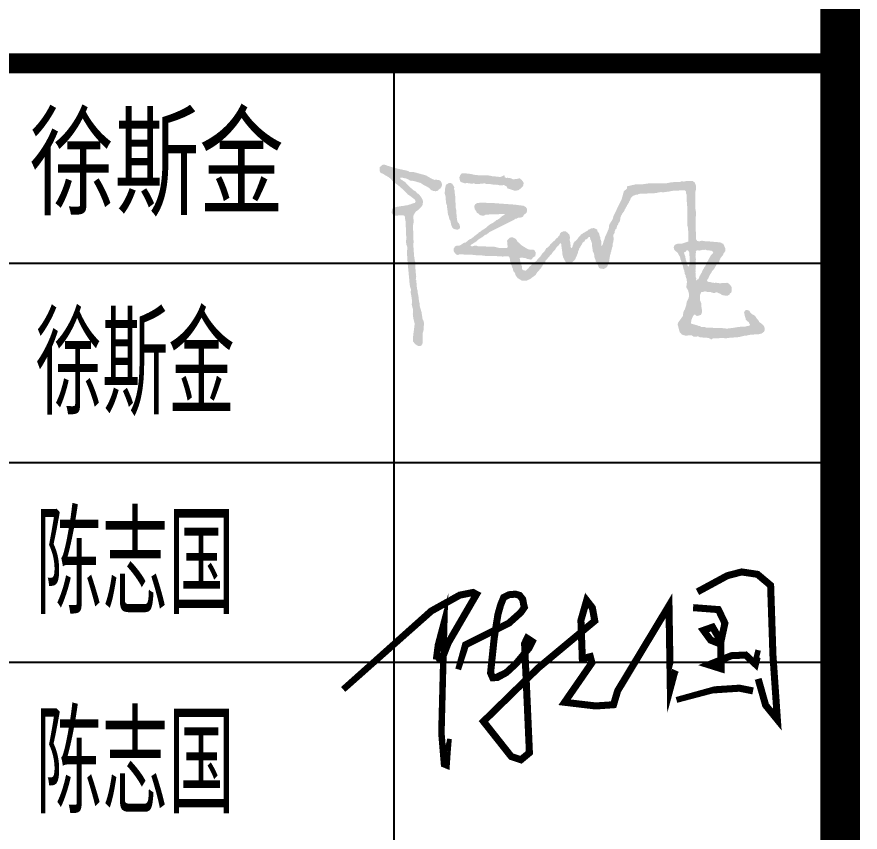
# Model space of a CAD drawing. Extents: x 39624947 to 39626627, y 3418539 to 3418836.
# Drawn here: x 39625761.23 to 39625782.36, y 3418621.47 to 3418641.9 of the extents above; entities that cross this region are included whole.
import ezdxf

# ---------------------------------------------------------------- set-up
doc = ezdxf.new("R2010")
doc.units = 0
doc.linetypes.add('CENTERX2', pattern=[4, 2.5, -0.5, 0.5, -0.5])
doc.layers.get('0').update_dxf_attribs({"linetype": 'CONTINUOUS'})
doc.layers.add('PUB_TITLE', color=4, linetype='CONTINUOUS')
doc.styles.add('_HZTXT', font='txt.shx', dxfattribs={"width": 0.8, "bigfont": 'HZTXT.shx'})
doc.styles.add('TSSD_REIN', font='pdatxt.shx', dxfattribs={"width": 0.7, "bigfont": 'tssdchn.shx'})

# ---------------------------------------------------------------- blocks, each defined once
blk = doc.blocks.new('A$C79942E48')
at = {"const_width": 25}
for points in [[(1265.8, 632.7), (1371.8, 690.1), (1422.7, 703.4), (1479.1, 695), (1525.7, 655.7), (1533.9, 408.7), (1549.7, 178.9), (1507.9, 230.3), (1481.5, 323.8)], [(1250.3, 576.7), (1340.2, 569.8), (1363.3, 521.4), (1347.2, 447.6), (1312.6, 461.4), (1287.2, 496), (1319.5, 507.5), (1349.2, 456.9), (1349.5, 360), (1305.7, 373.8), (1386.4, 406.1), (1437.1, 408.4), (1471.7, 376.1), (1480.9, 413), (1488.1, 411.2)]]:
    blk.add_lwpolyline(points, dxfattribs=at)
for points in [[(7.6, 286.3, 23, 25, 0), (320.4, 564.7, 25, 25, 0), (421.7, 621.1, 25, 25, 0), (468.7, 630.5, 25, 25, 0), (481, 624, 25, 25, 0), (381.2, 452.6, 25, 25, 0), (363.1, 407.1, 25, 25, 0), (336.3, 391.9, 25, 25, 0)], [(415.9, 357.5, 21, 25, 0), (442.1, 444.7, 25, 25, 0), (538, 492.6, 25, 25, 0), (596.2, 521.7, 25, 25, 0), (638.4, 559.5, 25, 25, 0), (648, 573.4, 25, 25, 0), (651.1, 577.8, 25, 25, 0), (649.1, 584.7, 25, 25, 0), (645.2, 606.2, 25, 25, 0), (633.9, 620.4, 25, 25, 0), (619, 624.6, 25, 25, 0), (596.3, 622.5, 25, 25, 0), (577.6, 613, 25, 25, 0), (566.6, 586.1, 25, 25, 0), (557.1, 552.1, 25, 25, 0), (549.6, 504.8, 25, 25, 0), (543.7, 466.9, 25, 25, 0), (535, 383.8, 25, 25, 0), (531, 345, 25, 25, 0), (538.6, 327.7, 25, 25, 0), (554.9, 328.6, 25, 25, 0), (586.6, 345.8, 25, 25, 0), (621.9, 378.3, 25, 25, 0), (667.2, 432.6, 25, 25, 0), (679, 456.1, 25, 25, 0), (660.9, 467.9, 25, 25, 0), (651.8, 448.9, 25, 25, 0), (665.1, 149.5, 25, 25, 0), (669, 61.5, 25, 25, 0), (639, 36.6, 25, 25, 0), (604.3, 48.2, 25, 25, 0), (505.8, 172.7, 25, 25, 0), (699.8, 362.2, 25, 25, 0), (873.6, 506.9, 25, 25, 0), (901.1, 529.8, 25, 25, 0), (892.5, 576.4, 25, 25, 0), (872.2, 602.4, 25, 25, 0), (851.9, 531.5, 25, 25, 0), (856.3, 412.9, 25, 25, 0), (856.9, 395.3, 25, 25, 0), (885.2, 402.7, 25, 25, 0), (891, 381, 25, 25, 0), (794, 240.7, 25, 25, 0), (854.8, 233.4, 25, 25, 0), (904.2, 227.6, 25, 25, 0), (967.8, 232, 25, 25, 0), (982.3, 281.2, 25, 25, 0), (1164.7, 583.6, 25, 25, 0), (1169.5, 291.3, 25, 25, 0), (1184.6, 347.6, 25, 25, 0), (1187.8, 354.1, 25, 25, 0)], [(336.3, 391.9, 21, 23, 0), (344.3, 444.7, 23, 23, 0), (366.7, 529.3, 23, 23, 0), (366.7, 529.3, 23, 23, 0), (356.4, 131.1, 23, 23, 0), (363.5, 47.2, 23, 23, 0), (365.8, 20.6, 23, 23, 0), (374.7, 16.9, 23, 23, 0), (378.2, 66.9, 23, 23, 0), (378.2, 66.9, 23, 23, 0)], [(1191.2, 249, 21, 23, 0), (1323.1, 284.7, 25, 25, 0), (1415.3, 290.7, 25, 25, 0), (1463.2, 281, 25, 25, 0)], [(378.2, 66.9, 23, 16, 0), (385.3, 110.9, 3.2, 3.2, 0)]]:
    blk.add_lwpolyline(points, format="xyseb")
blk = doc.blocks.new('WQEQWEDASDSA')
at = {"linetype": 'CENTERX2'}
h = blk.add_hatch(color=256, dxfattribs=at)
h.dxf.hatch_style = 1
h.paths.add_polyline_path([(3238.8, -19520.3), (3240.2, -19519), (3241.5, -19518.2), (3242.8, -19518), (3244.4, -19518.4), (3245.8, -19518.7), (3247.2, -19518.7), (3248.6, -19518.5), (3249.7, -19518.4), (3251.1, -19517.9), (3253.1, -19517.6), (3254.7, -19517.4), (3255.7, -19516.9), (3256.8, -19516.9), (3258.2, -19517.1), (3259.5, -19517.2), (3260.3, -19517.1), (3261.2, -19516.7), (3261.7, -19516.5), (3262.6, -19516.4), (3263.5, -19516.4), (3263.9, -19516.8), (3264.2, -19517), (3264.8, -19517.5), (3265.9, -19517.8), (3266.8, -19517.8), (3267.4, -19517.9), (3268.1, -19518.1), (3268.9, -19517.9), (3269.4, -19518), (3269.9, -19518.2), (3270.7, -19518.3), (3271.1, -19518.1), (3271.6, -19518.3), (3272.1, -19518.4), (3272.9, -19518.5), (3273.5, -19518.7), (3274.5, -19518.9), (3275.3, -19518.7), (3276, -19518.9), (3276.5, -19519), (3277.6, -19519.1), (3277.9, -19519.3), (3278.5, -19519.5), (3278.8, -19519.8), (3279.8, -19520.4), (3280.4, -19520.8), (3280.8, -19521.6), (3281.2, -19522.5), (3281.9, -19523.4), (3281.8, -19524.3), (3281.2, -19525.3), (3278.3, -19528.3), (3276.5, -19530), (3274.6, -19533.4), (3273.3, -19535.8), (3272, -19538), (3270.7, -19540.4), (3269.6, -19542.4), (3268.5, -19544.5), (3267, -19547.3), (3265.4, -19550), (3265.3, -19551.5), (3264.8, -19552.8), (3263.9, -19553.7), (3263.5, -19554.8), (3262.8, -19555.7), (3262.5, -19556.7), (3262.2, -19557.6), (3261.8, -19558.5), (3260.8, -19559.5), (3259.8, -19560.6), (3259.3, -19561.9), (3259.1, -19562.6), (3258.5, -19563.1), (3257.8, -19564.2), (3257.1, -19565.5), (3256.3, -19566.8), (3255.6, -19568.1), (3255, -19569.1), (3255, -19569.8), (3254.5, -19570.3), (3254.2, -19571.1), (3253.9, -19571.9), (3253.9, -19572.6), (3253.5, -19573.2), (3253.1, -19573.9), (3252.8, -19574.5), (3252.2, -19575.1), (3251.6, -19575.7), (3251.2, -19576.5), (3250.9, -19577.2), (3250.5, -19578.1), (3250.1, -19578.9), (3249.6, -19580.1), (3249.4, -19580.6), (3249.2, -19581), (3248.4, -19581.3), (3248.2, -19581.7), (3247.8, -19582.5), (3247.6, -19583.1), (3247.4, -19583.9), (3247.2, -19584.5), (3246.9, -19585), (3246.7, -19585.6), (3246.4, -19586.4), (3246.2, -19587.1), (3245.9, -19587.6), (3245.6, -19588.2), (3245.6, -19588.7), (3245.6, -19589.2), (3245.2, -19589.7), (3244.8, -19590.1), (3244.4, -19590.6), (3243.7, -19590.7), (3243, -19590.9), (3242.4, -19591.3), (3241.7, -19591.7), (3241.3, -19592.2), (3241, -19592.5), (3240.6, -19592.8), (3240.1, -19593.2), (3239.6, -19593.2), (3239.2, -19593.1), (3239.1, -19592.7), (3239.1, -19591.7), (3239.1, -19590.8), (3239.6, -19590), (3239.6, -19589), (3239.6, -19588), (3239, -19587), (3238.6, -19586.2), (3238.4, -19585.5), (3238.1, -19584.6), (3238.1, -19582.9), (3237.9, -19581.4), (3237.9, -19580.2), (3237.6, -19578.7), (3237.6, -19577.2), (3237.6, -19575.8), (3237.6, -19574.4), (3237.4, -19573.3), (3237.7, -19572.4), (3237.7, -19571.6), (3237.9, -19570.9), (3237.9, -19569.2), (3237.4, -19567.6), (3237.6, -19566.6), (3237.9, -19565.3), (3238.2, -19564.6), (3238, -19563.4), (3237.7, -19562.2), (3237.5, -19560.8), (3237.6, -19560), (3238.3, -19559.1), (3238.5, -19558.1), (3238.3, -19557.1), (3238.3, -19556.2), (3238.3, -19554.7), (3238.6, -19553.8), (3238.4, -19552.7), (3238.1, -19551.5), (3238.3, -19550.6), (3238.4, -19549.8), (3238.3, -19549.1), (3238.3, -19548.1), (3238.4, -19547.2), (3238.3, -19546.2), (3238.3, -19545), (3238.3, -19543.2), (3238.6, -19541.6), (3238.6, -19539.7), (3237.9, -19538.5), (3238.1, -19537.2), (3237.7, -19535.6), (3237.5, -19534.4), (3237.7, -19533.5), (3237.5, -19532.3), (3238.2, -19531), (3238, -19529.5), (3238, -19528.8), (3237.6, -19526.9), (3238.1, -19525.6), (3238.5, -19524.6), (3238.7, -19523.5), (3238.7, -19523), (3238.5, -19522.4), (3238.4, -19522), (3238.3, -19521.1), (3238.5, -19520.8)], flags=16)
h.paths.add_polyline_path([(3212.8, -19521.8), (3212.3, -19522.1), (3211.8, -19522.4), (3211.1, -19522.6), (3210.7, -19522.7), (3210.3, -19523.1), (3210, -19523.3), (3209.7, -19523.1), (3209.2, -19523.1), (3208.9, -19523.7), (3208.9, -19524.3), (3208.9, -19524.9), (3209.1, -19525.6), (3209.3, -19526.2), (3209.4, -19527), (3209.6, -19527.7), (3210, -19528.3), (3210.4, -19529.2), (3210.6, -19530.3), (3211, -19531.1), (3211.4, -19531.6), (3211.7, -19532.3), (3211.7, -19532.9), (3212, -19533.7), (3212.3, -19534.3), (3212.1, -19535.1), (3212.1, -19535.8), (3212.4, -19536.5), (3212.6, -19537.7), (3212.6, -19538.5), (3212.8, -19539.1), (3213, -19540.3), (3213.2, -19541), (3213.4, -19541.6), (3213.8, -19542.4), (3213.9, -19543.3), (3214.3, -19544.5), (3214.6, -19545.3), (3214.9, -19546), (3215.1, -19546.6), (3215.3, -19547.6), (3215.5, -19548.4), (3215.6, -19549.2), (3215.8, -19550.2), (3216.2, -19550.9), (3216.2, -19551.7), (3216.7, -19552.6), (3217, -19553.1), (3217.1, -19553.7), (3217.1, -19554.5), (3217.3, -19555.7), (3217.6, -19556.3), (3217.9, -19556.9), (3218.3, -19557.2), (3218.5, -19557.9), (3218.5, -19558.5), (3219.1, -19558.7), (3219.5, -19558.8), (3220, -19558.7), (3220.3, -19558.4), (3220.7, -19558), (3221.1, -19557.2), (3221.4, -19556), (3222, -19554.9), (3222.2, -19553.9), (3222.5, -19553.3), (3222.8, -19552.7), (3222.7, -19551.8), (3222.9, -19551.1), (3223, -19550.4), (3223, -19549.8), (3222.8, -19548.7), (3222.7, -19547.9), (3222.7, -19547.2), (3222.8, -19546.4), (3222.7, -19545.4), (3222.7, -19544.7), (3223.1, -19544), (3223.3, -19543.1), (3223.1, -19542.2), (3222.9, -19541.1), (3223.2, -19540.2), (3223.3, -19538.9), (3223.2, -19538.3), (3223.3, -19537.3), (3223.1, -19536.1), (3222.8, -19535.2), (3222.7, -19534), (3222.7, -19532.9), (3222.5, -19532), (3222.5, -19531.1), (3222.3, -19530.1), (3222.1, -19529), (3222.2, -19527.9), (3221.9, -19526.7), (3221.7, -19526.1), (3222, -19525.4), (3221.8, -19524.1), (3221.7, -19523.4), (3221, -19522.3), (3220.8, -19521.2), (3220.1, -19520.2), (3219.5, -19519.4), (3219.1, -19519), (3218.6, -19518.5), (3217.9, -19518.1), (3217, -19518), (3216.2, -19518.2), (3215.4, -19518.3), (3214.8, -19519), (3214.2, -19519.4), (3213.6, -19520), (3213.2, -19520.5), (3213, -19521.2)], flags=16)
h.paths.add_polyline_path([(2684.2, -19414.8), (2683, -19407.5), (2685.6, -19402.8), (2690.1, -19399.8), (2698.3, -19398.9), (2704.5, -19398.9), (2711.6, -19398.9), (2717.9, -19399.8), (2726.5, -19399.5), (2737.9, -19400.3), (2746.9, -19401), (2755.1, -19401.6), (2764.2, -19402.2), (2775, -19403), (2785.5, -19403.8), (2798, -19405.5), (2799, -19405.6), (2806.9, -19406.7), (2812.6, -19410.2), (2815.5, -19414.6), (2815.5, -19420.2), (2813.5, -19424.5), (2809.7, -19427.5), (2807.7, -19429.1), (2806.5, -19431.6), (2804.2, -19434.3), (2801.3, -19435.6), (2796.2, -19436.7), (2792.8, -19436.7), (2790.1, -19438.4), (2786.2, -19439.1), (2781.7, -19442.4), (2773.1, -19446.7), (2765.8, -19450.4), (2757.1, -19454.7), (2750.9, -19457.8), (2744.4, -19461.1), (2738.6, -19463.9), (2733.2, -19466.6), (2726.2, -19470.2), (2719.9, -19473.3), (2715.5, -19477.5), (2709, -19480.1), (2704.7, -19484.1), (2699, -19487.6), (2694.1, -19490.5), (2689.4, -19495.3), (2684.6, -19498.3), (2680.2, -19501), (2676.5, -19503.3), (2674, -19504.9), (2674, -19506.9), (2677.4, -19508.6), (2682.9, -19506.6), (2688.8, -19506.6), (2691.8, -19507.9), (2695.3, -19507.9), (2701.4, -19507.9), (2708.9, -19507.9), (2715.5, -19509.1), (2724.1, -19509.1), (2733, -19509.1), (2738.3, -19510.4), (2744.6, -19512), (2750.7, -19512), (2756.4, -19512), (2761.8, -19512), (2765.1, -19512), (2766.6, -19510.6), (2766.6, -19508.9), (2766.3, -19505.3), (2765.9, -19501), (2765.5, -19496.7), (2765.5, -19493.6), (2768.8, -19489.9), (2771.4, -19487), (2775.4, -19485.6), (2779.4, -19485.6), (2784, -19487.9), (2787.5, -19489.7), (2789.8, -19493.6), (2791.7, -19496.8), (2795.1, -19499.2), (2799.6, -19504.3), (2804.9, -19507.6), (2806.9, -19508.9), (2810.8, -19511.3), (2813.2, -19512.8), (2817.1, -19515.2), (2821.7, -19516.2), (2826.9, -19516.2), (2830.2, -19516.2), (2833.7, -19517.9), (2835.3, -19520.7), (2837.1, -19523.7), (2837.1, -19527.8), (2835.7, -19530), (2835.7, -19532.9), (2832.5, -19534.9), (2830.3, -19536.3), (2830, -19536.5), (2828.7, -19537.2), (2828.8, -19538.8), (2828.2, -19539.6), (2826.9, -19540.2), (2826, -19541.3), (2824.2, -19541.3), (2821.3, -19540.7), (2817.7, -19540), (2815.2, -19539.5), (2813.3, -19538.5), (2811.7, -19537.8), (2809.9, -19537.8), (2807.6, -19537.3), (2806.1, -19537), (2804.6, -19536.7), (2803.3, -19536.7), (2801.5, -19536.7), (2800, -19536.7), (2798.9, -19536.7), (2797.7, -19537.4), (2797.1, -19537.7), (2797.1, -19539.4), (2797.7, -19540.6), (2797.7, -19542.4), (2797.7, -19543.5), (2798.2, -19544.6), (2798.2, -19545.9), (2798.2, -19547.1), (2799.2, -19548.5), (2798.8, -19549.4), (2799.8, -19551.2), (2801.1, -19552.8), (2801.1, -19554.5), (2801.8, -19556.7), (2802.9, -19558.3), (2802.4, -19560), (2802.7, -19561.7), (2802.7, -19563.2), (2803, -19564.5), (2803.8, -19565.6), (2803.8, -19566.6), (2805, -19567.2), (2806.5, -19568), (2807.4, -19568.5), (2808.9, -19568.5), (2810.1, -19569.6), (2810.8, -19569.6), (2811.7, -19569), (2813.1, -19568.1), (2815.1, -19566.8), (2815.9, -19565.6), (2817.3, -19564.1), (2819.2, -19562.8), (2820.1, -19561.3), (2821, -19559.8), (2821.9, -19558.3), (2823.3, -19557.5), (2824.7, -19556.7), (2825.6, -19556.3), (2826.2, -19555.1), (2826.6, -19554.4), (2827.3, -19553.2), (2828.4, -19551.2), (2830.4, -19549.8), (2832, -19548.7), (2834.3, -19548), (2835.9, -19547.4), (2837.1, -19546.1), (2839, -19544.7), (2840.1, -19543), (2840.9, -19541.8), (2842, -19540.1), (2843.5, -19538.6), (2844.4, -19537.7), (2847.2, -19534.8), (2849, -19533.1), (2850.2, -19531.1), (2851.8, -19529.3), (2852.4, -19527.3), (2854.8, -19525), (2856.5, -19523.5), (2857.7, -19522.4), (2858.8, -19521.3), (2859.8, -19519.5), (2861.3, -19517), (2862.2, -19515.4), (2862.8, -19513.7), (2863.9, -19512.8), (2865.4, -19511.7), (2867.1, -19511.1), (2868.2, -19509.8), (2871.8, -19506.6), (2873.1, -19504.8), (2874, -19502.7), (2875.8, -19501.4), (2877.5, -19500.2), (2878.7, -19498.7), (2881.4, -19496.2), (2883.7, -19494.1), (2885.6, -19492.4), (2886.8, -19490.5), (2887.7, -19489.3), (2891.5, -19486.5), (2893.4, -19484.2), (2894.7, -19482.7), (2896.9, -19480), (2897.6, -19477.4), (2898, -19476.2), (2899.6, -19474.6), (2901.7, -19472.6), (2904, -19472.2), (2905.2, -19470.8), (2907.7, -19470.8), (2910.6, -19470.8), (2912.6, -19470.8), (2914, -19471.9), (2915.4, -19473), (2917.4, -19474.6), (2919.1, -19476.8), (2920.9, -19478.4), (2921.3, -19479.8), (2922, -19481.1), (2922.6, -19483.9), (2922.6, -19486.5), (2922.6, -19488.5), (2922, -19490.5), (2922, -19492.1), (2922.7, -19494.3), (2922.7, -19496.1), (2924, -19498.2), (2924, -19500), (2924, -19501.4), (2924, -19502.7), (2924.3, -19504.4), (2924.6, -19505.9), (2924.6, -19507.4), (2924.1, -19509.1), (2925, -19510.4), (2925.4, -19511.8), (2926.2, -19512.2), (2927.3, -19512.5), (2927.6, -19511.4), (2929.2, -19509.4), (2929.6, -19506.5), (2931.7, -19502.7), (2931.7, -19500.9), (2933.4, -19498.1), (2934.7, -19495.9), (2936.4, -19495), (2937.6, -19493.9), (2941, -19490.7), (2944.1, -19486.1), (2946.1, -19484), (2949.2, -19481), (2950.4, -19478.5), (2952.8, -19477.4), (2955.5, -19475.3), (2960.1, -19472.8), (2963, -19471.1), (2965.8, -19469.6), (2968.4, -19467.2), (2970, -19465.6), (2972.6, -19465.6), (2974, -19464.1), (2975.8, -19463.3), (2983, -19462.4), (2988.6, -19465.1), (2991.3, -19466.3), (2991.3, -19469.3), (2993, -19471.8), (2995.4, -19475.1), (2996.7, -19477), (2996.7, -19480.2), (2997.9, -19483.2), (2998.8, -19485.4), (2998.8, -19488.8), (2999.7, -19491.1), (3001.7, -19495.8), (3001.7, -19498.9), (3001.7, -19501), (3001.7, -19504.2), (3001.7, -19506.5), (3002.6, -19507.5), (3003.9, -19505.2), (3005.6, -19502.4), (3006.6, -19497.9), (3007.5, -19494.3), (3009.1, -19491.7), (3010.1, -19487.3), (3010.7, -19484.5), (3012.7, -19481), (3016.8, -19471.6), (3020, -19464.4), (3020.7, -19459.4), (3021.4, -19453.9), (3024, -19449.7), (3027.7, -19443.8), (3030.1, -19439.9), (3031.7, -19433.1), (3035.2, -19425.8), (3038.2, -19419.6), (3041.1, -19413.5), (3043.6, -19408.5), (3047.6, -19400.3), (3050.1, -19395.4), (3052.3, -19391), (3055.2, -19380.3), (3056.3, -19376.4), (3057.9, -19370.6), (3063.2, -19365.6), (3066.1, -19362.9), (3066.1, -19357.8), (3076.7, -19355.4), (3080.1, -19354.6), (3088.8, -19352.6), (3096, -19352.6), (3105.5, -19352.6), (3120, -19350.5), (3128.3, -19350.5), (3135.6, -19350.5), (3142.3, -19350.5), (3149.3, -19350.5), (3159.7, -19350.5), (3162.7, -19350.5), (3170, -19349.1), (3175.1, -19348.2), (3180.2, -19348.2), (3184.1, -19346.6), (3190.8, -19346.6), (3195.6, -19346.6), (3199.2, -19346.6), (3203.1, -19345.2), (3208.8, -19346), (3213.7, -19344.7), (3219, -19344.7), (3222.7, -19344.7), (3227.4, -19344.7), (3231.5, -19344.7), (3233, -19346.8), (3235.5, -19347.7), (3236.3, -19349.9), (3237.3, -19352.2), (3238.7, -19355.8), (3238.7, -19359.8), (3238.7, -19362), (3238.7, -19365.7), (3238, -19368.3), (3237.3, -19371), (3237.3, -19373.4), (3237.3, -19376.1), (3237.3, -19377.9), (3237.3, -19381.8), (3237.3, -19385.3), (3237.3, -19388), (3237.3, -19390.1), (3237.5, -19398), (3237.5, -19401.9), (3237.5, -19407.3), (3237.5, -19415), (3239, -19423.6), (3239, -19429.1), (3238.1, -19434.6), (3238.1, -19438.9), (3238.2, -19441.2), (3237.6, -19445.6), (3237.6, -19449.5), (3237.6, -19452.7), (3237.6, -19454.8), (3237.6, -19456.6), (3238.2, -19459.8), (3238.2, -19462.5), (3238.2, -19466.1), (3237.6, -19469.8), (3238.4, -19471.8), (3238.4, -19475.8), (3239.1, -19477.8), (3239.2, -19480.5), (3239.2, -19482.5), (3239.2, -19485), (3239.2, -19486.7), (3239.2, -19489.1), (3239.2, -19490.5), (3240.1, -19492), (3240.9, -19493.5), (3241.6, -19494.8), (3244.1, -19494.8), (3245.3, -19495.4), (3247.8, -19495.4), (3249.1, -19495.1), (3253.1, -19494.2), (3255.3, -19494.2), (3257, -19495.1), (3259.5, -19494.7), (3261.5, -19495.5), (3264.1, -19495.5), (3271, -19495.4), (3275.5, -19496.5), (3278.7, -19496.5), (3281.6, -19496.5), (3285.3, -19497.4), (3290, -19497.4), (3292.8, -19497.7), (3297.6, -19498.3), (3301.3, -19498.7), (3302.6, -19500.1), (3305.8, -19501.4), (3307.4, -19502), (3308.3, -19504.2), (3308.9, -19505.6), (3309.6, -19507.3), (3310.2, -19508.7), (3310.9, -19510.5), (3311.3, -19511.3), (3312.8, -19514.8), (3312, -19516.6), (3312, -19518.5), (3312, -19519.7), (3312, -19520.7), (3310.1, -19523.1), (3308.6, -19525), (3307.6, -19527.1), (3306.6, -19529.4), (3305.9, -19530.9), (3304.2, -19532.2), (3303.5, -19533.7), (3301.2, -19536.5), (3299.7, -19538.4), (3299.7, -19540.4), (3298.2, -19541.9), (3297.1, -19545.6), (3296.5, -19547.7), (3294.8, -19549.1), (3293, -19550.6), (3291, -19552.2), (3289.9, -19554.3), (3288.7, -19556.7), (3287.9, -19558.3), (3286.3, -19561.2), (3285.4, -19563.1), (3283.5, -19565.3), (3281.7, -19567.5), (3279, -19570.7), (3278.1, -19573), (3276, -19575.6), (3274.6, -19578.2), (3273.1, -19581), (3272.1, -19582.9), (3270.8, -19585.2), (3269.8, -19588.3), (3268.4, -19589.7), (3267.4, -19590.7), (3267.4, -19592.2), (3266.6, -19593.2), (3266.1, -19593.8), (3266.1, -19594.9), (3267.6, -19595.9), (3269.6, -19597.2), (3272.5, -19597.9), (3275.2, -19597.9), (3278.8, -19599.2), (3281.7, -19599.2), (3285.6, -19599.9), (3288.2, -19599.2), (3291.7, -19599.8), (3295.4, -19599.8), (3296.9, -19600.9), (3300.7, -19600.9), (3304.1, -19599.9), (3307.1, -19599.9), (3310.5, -19599.9), (3314, -19599.9), (3316.7, -19599.4), (3319.7, -19600.8), (3322.5, -19602.8), (3324.4, -19605.2), (3325.7, -19606.8), (3327.2, -19608.6), (3327.9, -19610.6), (3328.4, -19612.1), (3328.4, -19613.5), (3328.4, -19615.3), (3328.4, -19618.9), (3327.7, -19622), (3327.2, -19624), (3325.5, -19625.3), (3324.3, -19626.4), (3323.2, -19627.4), (3322.6, -19628.7), (3322.2, -19629.8), (3319.9, -19630.4), (3318, -19631.9), (3314.3, -19631.9), (3312.5, -19631.9), (3309.7, -19631.1), (3306.7, -19631.1), (3305.2, -19630.2), (3303.5, -19630.2), (3301.4, -19628), (3298.4, -19626.6), (3293.9, -19624.6), (3291.9, -19623.7), (3288.7, -19623.7), (3287.5, -19624.3), (3284, -19625.3), (3281.3, -19624.7), (3278.8, -19624.1), (3277.1, -19623.7), (3275.8, -19622.8), (3273.6, -19622.8), (3271.5, -19622.4), (3269.9, -19622.4), (3268.3, -19622.4), (3266.8, -19622.4), (3264, -19621.5), (3262.4, -19621.1), (3260.7, -19620.6), (3259.5, -19621.5), (3257.8, -19621.5), (3256.7, -19622.5), (3255.2, -19622.5), (3253.7, -19622.5), (3252.5, -19622.5), (3251.4, -19623.6), (3250.7, -19625.3), (3250.3, -19626.6), (3249.9, -19627.7), (3249, -19630.1), (3249, -19634), (3249, -19636.1), (3249, -19640.1), (3249, -19644.2), (3250.1, -19646.4), (3251.8, -19650.1), (3252, -19653.5), (3252.3, -19657.3), (3252.3, -19659.4), (3253, -19662.6), (3253, -19665.2), (3254, -19667.9), (3254, -19669.7), (3254, -19670.5), (3254, -19673.6), (3252.8, -19676.1), (3251.7, -19678.6), (3251.1, -19679.8), (3248.6, -19680.8), (3245.9, -19681.7), (3242.3, -19682.5), (3240.6, -19682.5), (3238.1, -19681.2), (3237.5, -19679.9), (3235.7, -19679.1), (3234.6, -19679.1), (3233.6, -19680), (3231.8, -19682.8), (3230.7, -19684.6), (3229.2, -19688.1), (3228.2, -19690.5), (3226.8, -19693.7), (3226.8, -19696.9), (3226, -19699.2), (3226.1, -19700), (3226.4, -19701.7), (3230.4, -19702.8), (3233, -19703.6), (3237.3, -19704.8), (3242.6, -19706.4), (3246.1, -19708), (3249, -19708), (3251.2, -19710.1), (3255.2, -19710.1), (3259.4, -19710), (3262.7, -19711.2), (3267.4, -19712.3), (3272.2, -19712.3), (3278.6, -19712.3), (3282, -19712.4), (3285.1, -19713.1), (3290, -19713.1), (3294.4, -19713.1), (3299.7, -19713.1), (3304.6, -19713.1), (3310.9, -19713.8), (3316.4, -19714.4), (3322.3, -19713.7), (3330, -19712.7), (3335.5, -19712), (3342.6, -19710.6), (3349.1, -19709.9), (3354, -19709.4), (3359, -19709.4), (3362.8, -19709.4), (3365.6, -19708.2), (3369, -19708.2), (3372, -19706.8), (3374, -19705.8), (3374, -19703.8), (3372.4, -19701.7), (3371.2, -19698.2), (3367.7, -19696.1), (3365.5, -19693.8), (3363.6, -19691.8), (3363.6, -19688.5), (3362.8, -19687.4), (3361.5, -19683.4), (3360.4, -19681.4), (3360.4, -19678.3), (3359.5, -19675.5), (3359.5, -19673.2), (3361.3, -19669.7), (3363.1, -19668), (3366.3, -19667.3), (3369.3, -19668.4), (3371.9, -19669.3), (3373.5, -19671.2), (3374.5, -19673.4), (3376.7, -19675.5), (3379.1, -19678), (3381.6, -19679.2), (3384.4, -19680.5), (3387.4, -19683.4), (3388.8, -19685.5), (3391.2, -19689.2), (3393.7, -19692.1), (3396.5, -19695.3), (3396.5, -19697.3), (3399.4, -19699.2), (3401.8, -19700.7), (3403.8, -19703), (3407, -19705.2), (3408.3, -19707), (3409.9, -19710.1), (3410.9, -19713.4), (3410.9, -19715.2), (3410.9, -19719), (3409.2, -19722.1), (3406.2, -19724.9), (3402.8, -19726.7), (3400.3, -19727.3), (3397.5, -19728), (3394.2, -19728.8), (3390.5, -19728.8), (3385.4, -19728.8), (3382.5, -19729.6), (3379.4, -19729.6), (3375.4, -19729.6), (3371.6, -19730.4), (3368.9, -19731), (3365.3, -19731.8), (3361.5, -19731.8), (3357.1, -19732.9), (3353.1, -19733.9), (3348.3, -19735.1), (3341.1, -19736.2), (3335.5, -19736.2), (3331, -19737), (3325.7, -19737), (3320, -19737.8), (3313.6, -19738.6), (3307.4, -19738.1), (3302.4, -19738.1), (3298, -19738.1), (3294.1, -19739), (3290.5, -19739), (3287.1, -19739), (3284.3, -19739), (3281.1, -19739), (3280.1, -19739.9), (3278.4, -19741.7), (3275.8, -19741.1), (3274.5, -19739.6), (3271, -19738.2), (3267, -19737.3), (3261.3, -19737.3), (3255.6, -19736.6), (3251.1, -19736.6), (3248, -19735.7), (3244.8, -19734), (3241.5, -19734), (3236.8, -19734.8), (3233.3, -19734.8), (3230.9, -19733.1), (3228.9, -19731.7), (3226.3, -19730.9), (3222, -19730.9), (3219.6, -19731.4), (3214.1, -19732.1), (3210.2, -19731.3), (3206.3, -19730.5), (3202.7, -19728.6), (3200.8, -19726.3), (3198.2, -19723.2), (3196.5, -19718.3), (3195.2, -19712.8), (3194.1, -19708.2), (3192.6, -19704.4), (3193.8, -19699.9), (3196.4, -19695.6), (3199.2, -19692), (3202, -19688.2), (3204.4, -19684.9), (3206.4, -19682.2), (3206.4, -19679.1), (3206.8, -19675.8), (3207.1, -19673.5), (3208.7, -19669.6), (3211.1, -19665.5), (3212.7, -19660.5), (3214.1, -19656.1), (3214.9, -19652.2), (3215.2, -19648.1), (3216.5, -19645.5), (3218.2, -19642.1), (3220.3, -19638), (3221, -19634.1), (3221, -19630.3), (3221, -19626.4), (3220.1, -19623.3), (3219.5, -19619.7), (3218.1, -19617.1), (3216.9, -19614.7), (3215.4, -19612.6), (3214.5, -19610.8), (3214.5, -19608.3), (3215.2, -19605.8), (3215.7, -19602.6), (3215.9, -19598.8), (3216, -19595.2), (3215.1, -19592.6), (3215.1, -19589.5), (3214.2, -19587.4), (3213.3, -19585.1), (3213.3, -19582.6), (3212.7, -19580.6), (3211.8, -19579.2), (3210.6, -19576.7), (3210.6, -19574.4), (3209.9, -19572), (3209.9, -19568.9), (3208.5, -19567.1), (3207.8, -19565), (3206.9, -19562.3), (3206.5, -19559.6), (3206, -19556.9), (3205.2, -19555.4), (3204.5, -19553.8), (3203.1, -19552.3), (3202.6, -19548.9), (3202.1, -19545.9), (3200.9, -19543.1), (3199.9, -19540.5), (3199.1, -19536.6), (3198, -19533.4), (3196.4, -19531.3), (3195.2, -19528.5), (3193.2, -19525.1), (3191.5, -19523.1), (3189.8, -19521.8), (3188.3, -19521.1), (3186.8, -19519.5), (3184.9, -19517.5), (3183.8, -19514.8), (3183.2, -19512.5), (3183.2, -19510), (3184, -19507.2), (3185.8, -19504.9), (3188.8, -19503), (3192.2, -19501.9), (3195, -19501.6), (3198.1, -19501.2), (3200.2, -19501.2), (3204.1, -19501.2), (3207.4, -19500.1), (3211.2, -19498.8), (3214.5, -19497.7), (3216.9, -19496.9), (3219.2, -19496.2), (3219.9, -19494), (3219.9, -19491.4), (3219.5, -19489.2), (3219.5, -19486.9), (3219.9, -19484.4), (3219.9, -19481.8), (3219.7, -19479.2), (3219.7, -19477.3), (3219.8, -19474.1), (3219.5, -19471.5), (3219.2, -19469), (3218.8, -19466.1), (3218.8, -19462.2), (3218, -19459.4), (3217.4, -19457.1), (3217.4, -19454.3), (3217.4, -19452.1), (3217.4, -19449.1), (3217.4, -19444.9), (3216.9, -19440.5), (3216.9, -19436.2), (3217.5, -19431), (3216.9, -19427.1), (3216.9, -19423), (3217.4, -19419.9), (3216.7, -19415.2), (3217.3, -19411.7), (3216.9, -19408.9), (3216.4, -19404.9), (3216.4, -19401.9), (3215.9, -19399.7), (3215.8, -19396.1), (3215.8, -19391.7), (3215.8, -19387.7), (3215.5, -19385.1), (3215, -19381.8), (3215.5, -19378.5), (3214, -19375.8), (3214, -19372.5), (3213.5, -19370.2), (3211.5, -19368.8), (3209.8, -19367.5), (3205.6, -19367.5), (3202.4, -19367.5), (3200.3, -19367.5), (3197, -19368.2), (3191.6, -19368.7), (3187.1, -19368.7), (3181.9, -19368.7), (3179.3, -19369.5), (3175.6, -19369.9), (3171.9, -19370.8), (3167.9, -19370.8), (3166.1, -19371.5), (3161.6, -19372.2), (3158.1, -19372.7), (3153.5, -19372.7), (3150.5, -19371.9), (3148.8, -19372.6), (3146.3, -19372.6), (3144.7, -19373.3), (3141.8, -19374), (3138.6, -19374.8), (3135.5, -19374.8), (3133.3, -19375.6), (3130.3, -19375.6), (3127.3, -19375.6), (3124, -19375.1), (3120.7, -19375.1), (3119, -19375.5), (3114.4, -19376.1), (3109.9, -19376.1), (3105, -19375.9), (3101.7, -19376.4), (3098.1, -19376.4), (3095.6, -19377.1), (3094.3, -19377.5), (3092.6, -19378.6), (3090.4, -19378.9), (3088.2, -19378.9), (3085.1, -19380.2), (3083.8, -19380.7), (3081.2, -19381.4), (3079.7, -19383), (3078.1, -19384.6), (3075.2, -19387.4), (3074.4, -19389.9), (3073.7, -19392.4), (3072.4, -19394.4), (3071, -19396.8), (3070.5, -19398.4), (3068, -19402.7), (3066.2, -19404.5), (3065.3, -19407.3), (3063.2, -19411), (3061.6, -19413.9), (3060.4, -19415.9), (3060.4, -19416.8), (3058.9, -19419.7), (3057.1, -19422), (3055.3, -19424.5), (3053.5, -19426.9), (3052.6, -19429.3), (3050.7, -19431.8), (3050.4, -19434), (3049.3, -19436.5), (3049.3, -19438.7), (3048.5, -19442.4), (3048, -19444.7), (3047.3, -19446.8), (3045.3, -19449.2), (3044.1, -19450.7), (3044.1, -19452.4), (3043.1, -19454.3), (3041.4, -19455.9), (3040.6, -19458.7), (3040, -19461.1), (3039.1, -19464.2), (3036.4, -19466.1), (3036.2, -19467.9), (3035.3, -19470.1), (3034.9, -19472.6), (3034.5, -19475), (3034.4, -19475.7), (3033.3, -19476.9), (3032.6, -19478), (3031.6, -19479.6), (3031.6, -19481.6), (3031.6, -19484.4), (3032.3, -19486), (3032.3, -19488.9), (3032.3, -19491.4), (3031.8, -19494.9), (3031.4, -19497.3), (3030.6, -19499.9), (3029.9, -19502.1), (3029.9, -19503.9), (3029.9, -19505.3), (3029.9, -19507.8), (3029.1, -19509.9), (3028.3, -19511.8), (3027.8, -19514.1), (3027.1, -19517.1), (3026.5, -19520), (3026.1, -19521.4), (3025.1, -19523.9), (3024.7, -19526.7), (3024, -19528.5), (3023.1, -19532.3), (3022.5, -19535.4), (3022.5, -19537.4), (3021.9, -19539.8), (3021.4, -19542.3), (3021.4, -19545.3), (3020.9, -19547), (3020.4, -19549.2), (3020.1, -19550.2), (3019.2, -19551.8), (3018.3, -19553.3), (3017.4, -19554.9), (3017.4, -19555.9), (3017.2, -19557.2), (3016.7, -19558.6), (3015.8, -19559.7), (3014.7, -19560.6), (3013.1, -19561.7), (3012.3, -19562.3), (3011, -19563.3), (3009.2, -19564), (3007.5, -19564.7), (3005.3, -19564.7), (3003.8, -19564.2), (3001.8, -19564.2), (2999.8, -19563.8), (2998.4, -19563.5), (2997.3, -19562.8), (2995.8, -19562), (2995, -19560.3), (2994.1, -19558.1), (2992.9, -19555), (2992, -19552.8), (2991.1, -19550.5), (2989.5, -19547.9), (2987.7, -19546.3), (2987.7, -19543.1), (2985.9, -19540.4), (2984.9, -19537.1), (2983.9, -19533.7), (2983.9, -19530.8), (2983.2, -19527.7), (2982.5, -19525.3), (2981.3, -19522.8), (2980.3, -19520.8), (2979.4, -19519), (2979.6, -19515.6), (2978.9, -19511.7), (2978.4, -19508.4), (2978.1, -19505.7), (2978.1, -19503), (2977.8, -19500.3), (2977.2, -19498.4), (2976.3, -19495.9), (2975.8, -19494.2), (2975.3, -19492.6), (2974.2, -19491), (2974.2, -19489.5), (2973.5, -19487.9), (2973.1, -19485.7), (2972.3, -19484.5), (2971.1, -19484.5), (2970.1, -19484.9), (2969.2, -19486.2), (2968.4, -19486.8), (2967.2, -19487.6), (2966.5, -19488.8), (2965.9, -19489.7), (2964.8, -19490), (2963.9, -19490.5), (2962.1, -19490.5), (2961.7, -19490.5), (2961.7, -19491.3), (2960.7, -19493.1), (2959, -19496.1), (2957, -19497), (2955, -19498.7), (2953.7, -19501.5), (2952, -19504.2), (2950.6, -19506.3), (2949.1, -19508.7), (2948.2, -19511), (2946.4, -19513), (2945.6, -19514.8), (2945.2, -19517), (2944.3, -19519.1), (2943.3, -19521.5), (2942.7, -19524.4), (2942.2, -19526.8), (2941.1, -19528.8), (2939.9, -19532), (2939, -19534.3), (2937.7, -19536.5), (2937, -19539), (2935.7, -19541), (2934.3, -19542.9), (2932.5, -19544.2), (2931.5, -19545.6), (2929.6, -19547), (2928.2, -19548.6), (2926.6, -19549.6), (2925.1, -19550.5), (2923.7, -19550.9), (2921.7, -19551.3), (2919.8, -19551.3), (2917.9, -19550.7), (2916, -19550), (2913.6, -19548.4), (2911.8, -19547.1), (2910.5, -19545.4), (2909.5, -19543.3), (2908.1, -19540.2), (2907, -19538), (2905.5, -19534.8), (2904.9, -19532.2), (2904.4, -19530.1), (2904, -19528.4), (2904, -19526.4), (2903.5, -19523.8), (2903.5, -19521.2), (2902.8, -19519.1), (2902.8, -19517.6), (2902.7, -19515.2), (2902.2, -19514), (2901.7, -19512.1), (2902.1, -19511.1), (2901.8, -19509.2), (2901.5, -19507.8), (2901.5, -19506.1), (2901, -19504.3), (2901, -19502.8), (2900.6, -19501.7), (2900.2, -19500.8), (2899.7, -19500.6), (2898.9, -19500.6), (2897.8, -19501), (2897.2, -19501.8), (2896.5, -19502.8), (2896, -19504.2), (2895.5, -19504.8), (2895, -19505.3), (2894.2, -19505.6), (2893.6, -19506.3), (2892.5, -19507.3), (2891.1, -19508.5), (2890.2, -19509.9), (2889.3, -19510.9), (2888.2, -19512.1), (2887.1, -19514.4), (2885.7, -19516.6), (2883.7, -19518.5), (2881.8, -19520.4), (2881.1, -19521.1), (2879.9, -19522.7), (2879, -19524), (2878, -19525.4), (2877.3, -19527), (2876.8, -19528.1), (2875.8, -19528.6), (2874.7, -19529.2), (2873.7, -19530.3), (2872.4, -19531.7), (2871, -19533.7), (2869.9, -19535.2), (2868.8, -19536.2), (2867.4, -19537.5), (2866.6, -19539), (2865.6, -19540), (2864.7, -19540.9), (2864.1, -19541.9), (2862.6, -19543.1), (2861.2, -19544.6), (2860.9, -19545.7), (2861.2, -19546.4), (2861.2, -19547.3), (2860.9, -19548.4), (2860.8, -19549.1), (2859.3, -19549.8), (2858.2, -19550.3), (2857.8, -19551.7), (2856.1, -19553.5), (2854.6, -19555.1), (2854.4, -19556.2), (2852.7, -19558.8), (2851.4, -19560.8), (2850, -19563.1), (2848.1, -19565.1), (2846.8, -19566.5), (2845.7, -19568), (2844.7, -19569.6), (2842.5, -19571.2), (2841.5, -19572.4), (2840.8, -19573.3), (2839.8, -19574.8), (2838.9, -19576.2), (2837.9, -19578.2), (2837.3, -19579.4), (2836.1, -19580.1), (2835.1, -19581.2), (2833.7, -19582.1), (2832, -19583.6), (2830.4, -19584.7), (2828.6, -19585.7), (2827.5, -19586.6), (2826.7, -19587.6), (2825.4, -19588.4), (2824.1, -19589.3), (2822.9, -19590.1), (2821.4, -19590.9), (2821.4, -19591.5), (2818.4, -19592.2), (2815.4, -19593.7), (2812.7, -19594.3), (2810.3, -19594.3), (2807, -19594.6), (2804, -19594.1), (2801.7, -19593.7), (2799.1, -19592.1), (2796.8, -19590.8), (2794.8, -19589.6), (2792.1, -19588), (2790.8, -19586.4), (2789.2, -19584.5), (2788, -19582.5), (2786.4, -19580.2), (2786.2, -19578), (2785.3, -19575.6), (2784.3, -19573.9), (2782.7, -19572), (2781.2, -19570.5), (2780.7, -19569.4), (2780.3, -19567.6), (2780.3, -19565.7), (2779.9, -19564.1), (2778.4, -19562), (2777.8, -19559.9), (2776.8, -19557.2), (2776.3, -19554.9), (2774.9, -19552.9), (2774.4, -19551.5), (2774.1, -19550.1), (2773.9, -19547.9), (2773, -19545.5), (2773, -19543.2), (2773, -19541), (2772.4, -19539.3), (2771.8, -19537.5), (2771.2, -19535.9), (2770.2, -19534.5), (2768.8, -19533.6), (2766.5, -19533.6), (2764.4, -19533.6), (2761.9, -19533.6), (2759.7, -19533.3), (2757.1, -19533.3), (2754.5, -19533.9), (2751.9, -19533.6), (2748.6, -19533.4), (2745.6, -19532.9), (2743.6, -19533.2), (2742.5, -19533.2), (2739.7, -19532.8), (2737.6, -19532.8), (2735.9, -19532.8), (2733.8, -19532.8), (2731.9, -19532.8), (2729.1, -19532.3), (2728.2, -19532.3), (2725.1, -19532.3), (2723.5, -19532.3), (2711.1, -19532.1), (2699.2, -19530.7), (2689.6, -19530.7), (2678.5, -19529.4), (2669.4, -19529.4), (2661.9, -19528.8), (2655.3, -19528.6), (2649.5, -19528.5), (2645.3, -19528.5), (2643.2, -19529.5), (2640.3, -19529.5), (2638, -19528.8), (2636.2, -19527.1), (2634.4, -19524.7), (2632.5, -19522.2), (2631.1, -19519.1), (2631.1, -19514.9), (2633.1, -19511.3), (2634.5, -19508.9), (2637.1, -19507.2), (2640.4, -19506.2), (2643.2, -19506.2), (2646.3, -19506.2), (2648.9, -19504.9), (2652, -19502.7), (2654, -19501.3), (2656.5, -19500), (2658.8, -19498.8), (2660.9, -19498.8), (2662.8, -19497.3), (2665.1, -19495.7), (2668.8, -19492.4), (2671.5, -19490.6), (2674.2, -19489.6), (2678, -19487.1), (2681.3, -19484.4), (2684, -19482.2), (2687.6, -19479.4), (2691.1, -19476.8), (2692.9, -19475.4), (2694.5, -19473.5), (2697.2, -19472.1), (2698.9, -19471.2), (2701.2, -19469.2), (2703.6, -19467.1), (2707.6, -19465), (2711.1, -19462.7), (2713.2, -19461.3), (2714.9, -19459.1), (2717.5, -19457), (2719.6, -19455.4), (2721.4, -19454), (2723.7, -19452.3), (2727.6, -19450.5), (2730.9, -19448.7), (2733.3, -19446.6), (2735.6, -19445.2), (2738.4, -19442.7), (2742.1, -19441.2), (2744.2, -19439.6), (2747.6, -19437.6), (2749.5, -19435.2), (2752.1, -19433.2), (2754.5, -19431.4), (2756.8, -19430.3), (2758.6, -19428.7), (2760.6, -19427.7), (2759.7, -19426.9), (2757.5, -19427.3), (2755.3, -19427.3), (2751.2, -19427), (2747.9, -19427.3), (2745.1, -19427.6), (2741.9, -19427.6), (2738.8, -19427.6), (2736.5, -19428), (2731.1, -19427.6), (2728.8, -19428.1), (2726.1, -19428.1), (2722, -19427.7), (2719.6, -19428.6), (2716.6, -19428.6), (2713.9, -19428.5), (2711.4, -19428.9), (2709.3, -19430.3), (2706.7, -19431.1), (2703, -19431.1), (2699.2, -19430.5), (2695.6, -19428.6), (2693.3, -19425.9), (2691, -19424.7), (2689.3, -19423.8), (2688.7, -19421.6), (2687.6, -19420), (2686.5, -19418.3), (2685.2, -19416.4)])
h.paths.add_polyline_path([(2646.3, -19333.9), (2645.8, -19335.7), (2645.9, -19337.2), (2646.2, -19339.1), (2646.9, -19342.3), (2647.5, -19344), (2648.4, -19345.6), (2649.5, -19346.7), (2650.4, -19347.5), (2652.9, -19348.2), (2653.8, -19348.6), (2656.2, -19349.3), (2657.4, -19349.7), (2659.4, -19350.1), (2660.1, -19350.1), (2661.3, -19350), (2662.5, -19350), (2663.3, -19349.6), (2664.6, -19349.4), (2665.7, -19349.6), (2667.2, -19349.7), (2668.1, -19350.1), (2670.4, -19350.4), (2672.6, -19350.7), (2673.6, -19350.9), (2674.8, -19351), (2675.4, -19351.1), (2677.8, -19351.2), (2679.5, -19351), (2680.2, -19350.7), (2681.5, -19350.6), (2682.4, -19350.6), (2683.1, -19350.8), (2683.6, -19351), (2684.2, -19351.3), (2684.9, -19351.6), (2685.8, -19351.7), (2686.2, -19351.9), (2687, -19352.1), (2687.3, -19352.2), (2687.7, -19352.2), (2689.3, -19351.9), (2690.5, -19352), (2691.5, -19352.1), (2693.4, -19352.2), (2694.8, -19352.2), (2696.2, -19352), (2697.3, -19351.6), (2698.7, -19351.5), (2699.4, -19351.1), (2700.3, -19351), (2701, -19350.8), (2701.8, -19350.8), (2702.4, -19350.9), (2703.3, -19351), (2703.9, -19351.1), (2705.3, -19350.8), (2706.4, -19350.5), (2707.7, -19350.3), (2709.6, -19350.6), (2710.3, -19350.7), (2711.2, -19351.1), (2712, -19351.6), (2713.1, -19351.8), (2714.1, -19351.9), (2715, -19351.9), (2716.2, -19351.6), (2717.9, -19351.6), (2719, -19351.6), (2721.2, -19351.9), (2721.8, -19351.9), (2723.1, -19352.1), (2723.9, -19352.4), (2725, -19352.6), (2725.5, -19352.5), (2726.4, -19352.6), (2727.8, -19352.8), (2728.7, -19353.1), (2729.6, -19353.3), (2730.3, -19353.6), (2731.6, -19353.8), (2732.5, -19353.8), (2733.5, -19353.9), (2734.2, -19353.9), (2735.2, -19353.9), (2736.6, -19353.9), (2737.6, -19354), (2739.3, -19354.2), (2740.3, -19353.8), (2741.6, -19354), (2742.2, -19354.2), (2743.1, -19354.6), (2744.1, -19354.6), (2745, -19354.9), (2745.9, -19355.3), (2746.6, -19355.5), (2748.1, -19355.7), (2749.9, -19355.6), (2751.2, -19355.5), (2752.4, -19355.4), (2753, -19355.2), (2754.4, -19355), (2755.4, -19354.8), (2756.4, -19354.7), (2757.4, -19354.9), (2758, -19355.2), (2759.2, -19355.5), (2759.9, -19355.8), (2760.5, -19356.1), (2761.1, -19356.5), (2762, -19357.2), (2763.1, -19357.7), (2763.5, -19357.7), (2763.8, -19357.8), (2764.1, -19358), (2764.4, -19358.6), (2765.1, -19359.8), (2765.4, -19360.7), (2765.8, -19361.6), (2766.3, -19362.4), (2767.1, -19363.3), (2768.2, -19363.7), (2769.6, -19364.1), (2770.6, -19364.2), (2770.8, -19364.4), (2772, -19364.8), (2772.6, -19364.9), (2773.7, -19365.2), (2775, -19365.8), (2775.8, -19366), (2777.4, -19366.6), (2778.6, -19367.1), (2779.7, -19367.4), (2780.5, -19367.7), (2781.4, -19367.9), (2782.1, -19368.1), (2783.7, -19368.6), (2784.8, -19368.6), (2786.2, -19368.5), (2787.8, -19368.5), (2789.1, -19368.3), (2790.3, -19368.1), (2791.6, -19368.1), (2793.4, -19367.6), (2794.5, -19366.8), (2795.9, -19365.8), (2797.8, -19364.6), (2799.2, -19363), (2800.5, -19361.9), (2802.2, -19360.7), (2803.6, -19359.1), (2804.4, -19358.3), (2805.9, -19356), (2806.2, -19354.4), (2806.5, -19351.6), (2806.8, -19349.8), (2806, -19347.6), (2804.9, -19345.7), (2804.1, -19344.5), (2802.8, -19343), (2801.4, -19341.3), (2799.9, -19340.4), (2798.9, -19339.5), (2797.3, -19338.2), (2796.1, -19337.9), (2794.7, -19338.1), (2793.7, -19338.4), (2792.5, -19338.8), (2791.1, -19339.1), (2787.7, -19339.3), (2785.9, -19339.3), (2784.3, -19339.9), (2779.6, -19339.9), (2777.7, -19338.9), (2775.3, -19338), (2772.6, -19337.1), (2771.1, -19337), (2768.7, -19336.7), (2765.7, -19336.4), (2763.5, -19336.8), (2761.3, -19336.1), (2760.2, -19335.5), (2759.3, -19335.1), (2759.3, -19334), (2759.5, -19332.9), (2759.2, -19331.4), (2758.6, -19330.8), (2758, -19330.6), (2756.9, -19330.7), (2755.6, -19331.2), (2755, -19331.7), (2754.3, -19332), (2753.1, -19332.7), (2751.7, -19333.3), (2750.3, -19333.6), (2748.6, -19334.6), (2747.7, -19334.9), (2746.1, -19334.5), (2743.4, -19333.7), (2741.2, -19333.4), (2739.8, -19333.5), (2736.7, -19333.2), (2733.9, -19332.8), (2729.8, -19333.1), (2726.2, -19331.9), (2723.1, -19331.4), (2719.3, -19330.7), (2716.4, -19330.7), (2712.5, -19330.7), (2709.5, -19330.2), (2704.4, -19330.4), (2699.9, -19330.1), (2696.8, -19330.2), (2694.1, -19330.4), (2691.2, -19329.7), (2688.9, -19329.5), (2684.7, -19329.1), (2679.3, -19328.1), (2674.7, -19327), (2672.5, -19326.7), (2669.4, -19326.3), (2664.9, -19325.8), (2661.5, -19325.2), (2659.3, -19325.3), (2656.8, -19325.2), (2654.7, -19325.1), (2651.2, -19325.8), (2649.7, -19327.6), (2649.1, -19328.3), (2648.1, -19329.8), (2647.3, -19331), (2647.1, -19332), (2646.8, -19332.6)])
h.paths.add_polyline_path([(2611.1, -19358.2), (2610.2, -19360.4), (2610.1, -19363.2), (2610, -19365.1), (2609.5, -19368.9), (2609.2, -19371.7), (2608.7, -19375.9), (2609.8, -19378.1), (2610.3, -19380), (2611, -19382.7), (2611, -19384.3), (2611, -19385.6), (2611.3, -19387.2), (2611.4, -19388.2), (2611.7, -19390.5), (2611.6, -19392.6), (2612, -19394.2), (2612.1, -19396.6), (2612.4, -19400.1), (2613.1, -19401.9), (2613.9, -19403.7), (2614.8, -19404.9), (2614.8, -19407), (2615, -19409.9), (2615.1, -19412), (2615.4, -19413.6), (2615.7, -19415.7), (2615.9, -19417.9), (2616.2, -19419.8), (2616.4, -19423.5), (2617.1, -19427.1), (2617.9, -19430.5), (2618.7, -19431.8), (2620, -19435.9), (2620.2, -19438.5), (2620.5, -19439.7), (2621.3, -19441.3), (2622.3, -19442.4), (2623.2, -19444.9), (2624.2, -19447.7), (2624.4, -19451), (2624.4, -19452.8), (2625.3, -19454.1), (2625.6, -19455), (2625.8, -19455.8), (2626.5, -19457.7), (2627.6, -19460.1), (2628.8, -19461.6), (2629.7, -19462.8), (2631.6, -19464.4), (2633, -19464.9), (2634.9, -19465.7), (2636.7, -19465.8), (2638.8, -19466.1), (2640.7, -19466.6), (2642, -19466.3), (2643.1, -19465.6), (2645.5, -19464.5), (2646.5, -19463.4), (2647.1, -19461.1), (2647, -19457.7), (2646.5, -19454.6), (2644.5, -19450.9), (2642.6, -19448.9), (2641.4, -19447.6), (2640.3, -19444), (2639.6, -19439.6), (2639.2, -19435.8), (2639.4, -19432.4), (2638.4, -19427.3), (2638.2, -19418.1), (2636.5, -19411.2), (2636.6, -19402.5), (2635.6, -19395.6), (2636, -19389.2), (2636, -19387.4), (2635.1, -19382), (2634.9, -19377.9), (2634, -19375.3), (2633.8, -19371.4), (2633.7, -19368.3), (2632.8, -19366.5), (2632.5, -19363.9), (2632.4, -19363.1), (2633, -19360.1), (2632, -19358.3), (2630.8, -19356.1), (2630.1, -19354.9), (2629.6, -19354.1), (2628.7, -19352.8), (2627.6, -19351), (2625.7, -19350.4), (2623.3, -19349.5), (2621.3, -19349.7), (2619.4, -19349.8), (2617.2, -19350.5), (2616.5, -19351.2), (2615.7, -19351.8), (2612.9, -19353.4), (2611.9, -19355.2), (2611.5, -19356.3), (2611.4, -19357.1)])
h.paths.add_polyline_path([(2529.2, -19745.7), (2529.7, -19734.3), (2530.8, -19724.7), (2532.1, -19716.5), (2532.6, -19710), (2533.6, -19704.3), (2533.2, -19699.8), (2531, -19691.8), (2529.6, -19683.7), (2529, -19677.4), (2529.8, -19669.9), (2529.2, -19664.3), (2527.9, -19661), (2526.4, -19654.2), (2526.9, -19646), (2526.7, -19641.9), (2525.2, -19631.6), (2523.9, -19625.2), (2524.2, -19615.2), (2521.9, -19608.9), (2520.7, -19599.3), (2520.1, -19591.4), (2519.3, -19584.1), (2518.4, -19573.5), (2516.9, -19558.8), (2515.9, -19547.1), (2515, -19535.4), (2514.5, -19522.7), (2515.3, -19510.4), (2512.8, -19503.3), (2511.8, -19496.1), (2513.3, -19487), (2512, -19479.5), (2512, -19469.4), (2511.4, -19458.5), (2511.3, -19447.6), (2509.7, -19440.1), (2509.7, -19435.4), (2508.3, -19432.3), (2505.5, -19430.4), (2502, -19430.4), (2500.4, -19430.4), (2494.9, -19430.4), (2490.5, -19431.1), (2483.8, -19431.5), (2479.1, -19428.9), (2476.3, -19424.4), (2476.5, -19418.4), (2477.7, -19414.1), (2481.8, -19411.5), (2487.2, -19409.7), (2491.7, -19408.8), (2497.8, -19407.7), (2503.7, -19407.2), (2507.5, -19406.3), (2516.6, -19404.9), (2525.6, -19402.1), (2530.1, -19400.2), (2533.9, -19399.6), (2535, -19397.6), (2536.2, -19394.9), (2533.4, -19390.5), (2526.9, -19385.6), (2524.2, -19383.2), (2516.6, -19378.4), (2513.7, -19374.9), (2505.2, -19366.5), (2492.5, -19355.3), (2479.5, -19346.1), (2473.9, -19339.1), (2467.8, -19334.5), (2459.7, -19330), (2454.7, -19326.8), (2448.2, -19323.8), (2445.9, -19319.8), (2445.7, -19313), (2446.3, -19309.7), (2451.4, -19305.3), (2454.9, -19303.2), (2460.7, -19304.2), (2466.6, -19306.6), (2473, -19308.4), (2478.2, -19310.5), (2485.2, -19312), (2491.9, -19313.8), (2499, -19315.3), (2513.2, -19318.3), (2519.1, -19320.3), (2520.1, -19321.8), (2526.8, -19322), (2531.5, -19322.2), (2545.7, -19326), (2562.4, -19330.6), (2569.5, -19335), (2577.2, -19339), (2583.4, -19341.8), (2587.2, -19341.2), (2596.6, -19342.7), (2599.5, -19345.8), (2601, -19349.2), (2602.5, -19352.9), (2602, -19355.4), (2601.1, -19358), (2599.8, -19360.5), (2598.2, -19363.1), (2594.3, -19365.5), (2591.7, -19368.8), (2586.4, -19370.2), (2580.2, -19369.2), (2574.7, -19367.3), (2570.9, -19362.6), (2564.8, -19358.9), (2555.4, -19353.9), (2548.3, -19349.2), (2541.5, -19347.4), (2535.2, -19345.5), (2530.8, -19344.2), (2527.3, -19344), (2524.2, -19344.1), (2520.9, -19342.9), (2518.9, -19341.2), (2515.4, -19339.3), (2511.9, -19338.2), (2509.5, -19337.6), (2505.8, -19337), (2502.6, -19336), (2500.8, -19336.1), (2497.4, -19336.2), (2497.4, -19337.3), (2497.4, -19338.7), (2499, -19340.4), (2501.9, -19342), (2504.2, -19343.7), (2509.4, -19346.8), (2514.1, -19352), (2517.7, -19356.1), (2522.6, -19360.6), (2530.8, -19367.5), (2536.2, -19370.3), (2539.7, -19375.2), (2543.9, -19377.4), (2548.3, -19382.8), (2550.5, -19386.1), (2552.5, -19389.5), (2554.3, -19394.3), (2554.4, -19397.5), (2553.3, -19404.7), (2552.1, -19407), (2549.5, -19409.9), (2546.4, -19413.2), (2542.3, -19417.3), (2538.4, -19419.8), (2535.5, -19422.6), (2533.8, -19425.4), (2531.5, -19429.3), (2530.5, -19431.5), (2530.2, -19435.6), (2530.8, -19441.3), (2530.9, -19443.2), (2531.1, -19445.9), (2531.1, -19447.1), (2530.3, -19452.8), (2529.6, -19455.5), (2529.6, -19458.2), (2529.5, -19463), (2529.8, -19467), (2530.1, -19472.7), (2530.5, -19477.2), (2530.4, -19481.6), (2530.3, -19485.9), (2530.4, -19491.3), (2530.8, -19493.1), (2531, -19498.6), (2530.1, -19504), (2530, -19506.6), (2530.2, -19509.8), (2531.1, -19512.3), (2531.3, -19515.2), (2531.2, -19517.6), (2531.6, -19523.4), (2531.8, -19528.5), (2532.2, -19533.2), (2533.3, -19536.3), (2533.2, -19538.5), (2533.5, -19542.6), (2534.2, -19544.5), (2535, -19546.7), (2535.5, -19548.7), (2534.9, -19550.9), (2535.2, -19557), (2535.6, -19563.3), (2536.1, -19572), (2536.8, -19577), (2537.5, -19584.4), (2536.8, -19587.9), (2536.5, -19591.5), (2537.4, -19592.6), (2538, -19595.5), (2538.1, -19599.3), (2538.7, -19602.7), (2538.5, -19605.9), (2539.1, -19609.9), (2539.3, -19613.3), (2540.8, -19618.9), (2541, -19623.2), (2542.7, -19630.1), (2543.4, -19635.4), (2543.8, -19639.7), (2544.4, -19644.1), (2546.3, -19652.2), (2546.3, -19656.7), (2547.3, -19661.6), (2548.8, -19665.6), (2550.1, -19670.8), (2551.3, -19673.9), (2551.5, -19677.9), (2552.4, -19682.5), (2552.8, -19688.4), (2554.7, -19693.1), (2556.2, -19695.3), (2556.9, -19700.1), (2556.8, -19704.2), (2556.5, -19709.6), (2556.1, -19717), (2555.6, -19720.2), (2554.4, -19723.7), (2553.7, -19726.2), (2553.5, -19728.4), (2553.8, -19731.7), (2553.7, -19736.6), (2553.7, -19742.2), (2553.5, -19746.2), (2553.5, -19749.4), (2553.1, -19752.3), (2552.5, -19753.9), (2551.6, -19755), (2551, -19756.1), (2549.1, -19757.3), (2547.3, -19758.1), (2543.2, -19757.9), (2541.2, -19757.2), (2538.6, -19755.5), (2535.5, -19753.5), (2533.8, -19751.6), (2532.5, -19750.1), (2530.8, -19748.2), (2529.9, -19747.3), (2529.7, -19746.7)])
at = {"layer": 'PUB_TITLE'}
for p, q in [((3600.2, -28700, 3.4), (3600.2, 0, 3.4)), ((3600.2, -28700), (3600.2, 0)), ((100.2, -19050), (3600.2, -19050)), ((2481.2, -19050), (2481.2, -22539.8)), ((3600.2, -19050), (3600.2, -22550)), ((100.2, -19550), (3600.2, -19550)), ((100.2, -20050), (3600.2, -20050)), ((100.2, -20550), (3600.2, -20550))]:
    blk.add_line(p, q, dxfattribs=at)
at = {"layer": 'PUB_TITLE', "const_width": 50}
blk.add_lwpolyline([(3600.2, -19050), (100.2, -19050), (100.2, -22550), (3600.2, -22550)], dxfattribs=at)
at = {"xscale": 0.7056720001811245, "yscale": 0.7056720001811245, "zscale": 0.7056720001811245}
blk.add_blockref('A$C79942E48', (2349.2, -20820.4), dxfattribs=at)
at = {"layer": 'PUB_TITLE'}
for s, style, width, p in [('徐斯金', '_HZTXT', 0.85, (1568.5, -19429.2)), ('徐斯金', 'TSSD_REIN', 0.7, (1583.7, -19929.2)), ('陈志国', 'TSSD_REIN', 0.7, (1583.7, -20429.2)), ('陈志国', 'TSSD_REIN', 0.7, (1583.7, -20929.2, -62.5))]:
    blk.add_text(s, height=250, dxfattribs=dict(at, style=style, width=width)).set_placement(p)

msp = doc.modelspace()

# ---------------------------------------------------------------- linework, layer by layer
at = {"layer": 'PUB_TITLE', "const_width": 1}
msp.add_lwpolyline([(39625371.862, 3418544.229), (39625781.862, 3418544.229), (39625781.862, 3418831.229), (39625371.862, 3418831.229)], close=True, dxfattribs=at)

# ---------------------------------------------------------------- block references
at = {"color": 0, "xscale": 0.01, "yscale": 0.01, "zscale": 0.01}
msp.add_blockref('WQEQWEDASDSA', (39625745.86, 3418831.229), dxfattribs=at)

doc.saveas('drawing.dxf')
